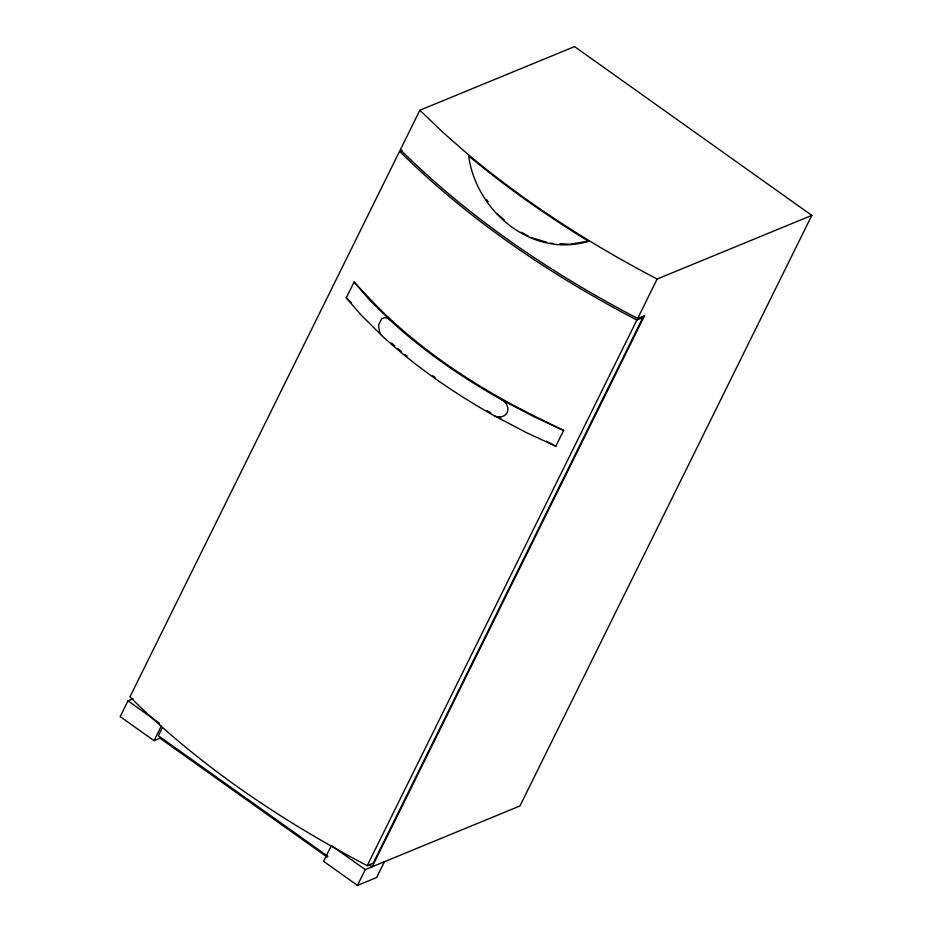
<?xml version="1.0" encoding="UTF-8"?>
<svg xmlns="http://www.w3.org/2000/svg" width="932" height="932" viewBox="0 0 932 932"><rect width="100%" height="100%" fill="white"/><g stroke="black" fill="none" stroke-linecap="round" stroke-linejoin="round"><path stroke-width="1.4" d="M133.101 698.732L127.975 700.829L120.181 716.615L154.025 740.684L160.024 738.226L327.237 857.172M401.983 150.297L399.583 151.275L129.932 696.891C199.168 765.615 281.021 820.51 367.208 865.677L373.208 863.207L642.859 317.602L636.871 320.06L367.208 865.677M365.262 869.614L331.419 845.545L323.614 861.331L357.457 885.4L365.262 869.614L519.94 805.97L811.819 215.385L574.543 46.6L419.866 110.244L400.364 149.703C469.612 218.426 551.464 273.321 637.651 318.488L644.606 315.622L372.218 866.76L368.653 864.22M346.273 297.844L354.078 282.07L370.505 299.463A300.43 128.395 26.3 0 0 534.316 415.987L563.615 430.444L555.822 446.23L526.149 432.518L494.042 415.625A302.387 129.222 26.3 0 1 382.784 336.487L361.278 315.237L346.273 297.844L351.387 302.737M154.025 740.684L161.224 726.121M162.471 727.473L158.37 735.756L327.959 856.392M637.651 318.488L657.142 279.029L811.819 215.385M384.438 861.727L376.645 877.501L357.457 885.4M559.887 243.706L570.069 244.254L589.408 240.945L588.593 241.283C531.904 258.455 476.194 211.366 468.645 155.947L469.472 155.609C527.186 203.595 590.667 244.324 657.142 279.029M549.985 243.17L552.816 243.322M530.704 237.439L546.723 242.273M494.275 415.754C498.643 418.014 504.69 417.187 507.183 412.596C509.291 407.785 506.449 402.368 502.068 399.968M563.615 430.444L533.943 416.744L501.835 399.851A302.387 129.222 26.3 0 1 390.578 320.713L369.072 299.463L354.078 282.07M636.871 320.06C550.684 274.905 468.831 219.999 399.583 151.275M546.408 441.151L555.822 446.23M521.198 232.243L528.327 236.145M588.593 241.283C546.723 215.63 506.437 187.344 468.645 155.947M389.494 319.629L386.885 317.952L384.077 317.73L381.572 318.965L378.532 325.128L379.685 332.526L381.689 335.415M127.975 700.829L159.489 723.244M469.472 155.609L443.655 133.031L419.866 110.244M497.14 213.568L504.235 219.975M486.446 199.483L488.1 201.65M500.903 418.468A300.43 128.395 26.3 0 1 498.375 417.082M490.873 412.876A300.43 128.395 26.3 0 1 487.133 410.744M435.081 377.425A300.43 128.395 26.3 0 1 432.774 375.771M407.168 356.257A300.43 128.395 26.3 0 1 404.861 354.381M401.447 351.562A300.43 128.395 26.3 0 1 398.08 348.719M394.76 345.877A300.43 128.395 26.3 0 1 391.487 343.034"/></g></svg>
